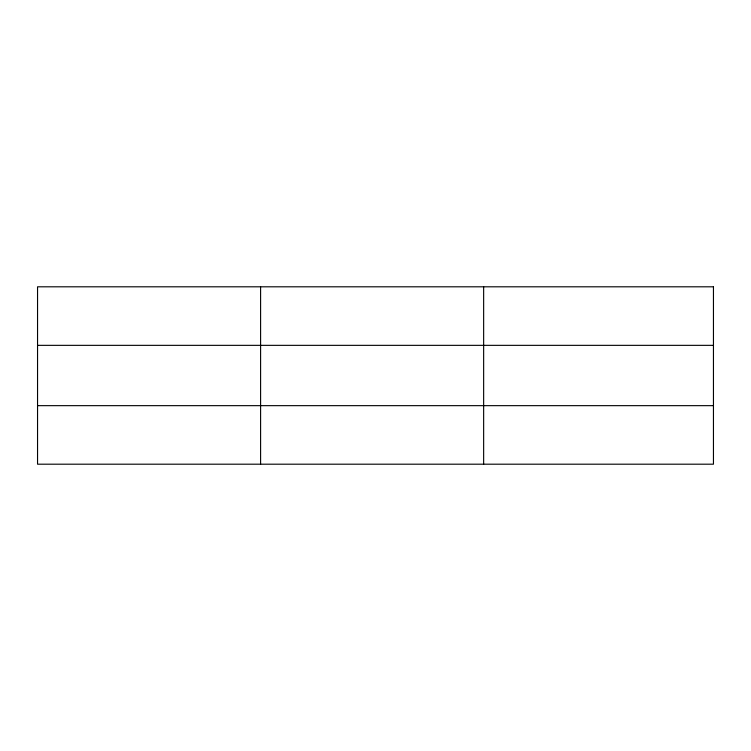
<?xml version="1.0" encoding="UTF-8"?>
<svg xmlns="http://www.w3.org/2000/svg" width="751" height="751" viewBox="0 0 751 751"><rect width="100%" height="100%" fill="white"/><g stroke="black" fill="none" stroke-linecap="round" stroke-linejoin="round"><path stroke-width="1.13" d="M260.597 286.807L260.597 464.193M483.644 286.807L483.644 464.193M37.55 345.347L713.45 345.347M37.55 405.653L713.45 405.653M713.45 286.807L713.45 464.193L37.55 464.193L37.55 286.807L713.45 286.807"/></g></svg>
